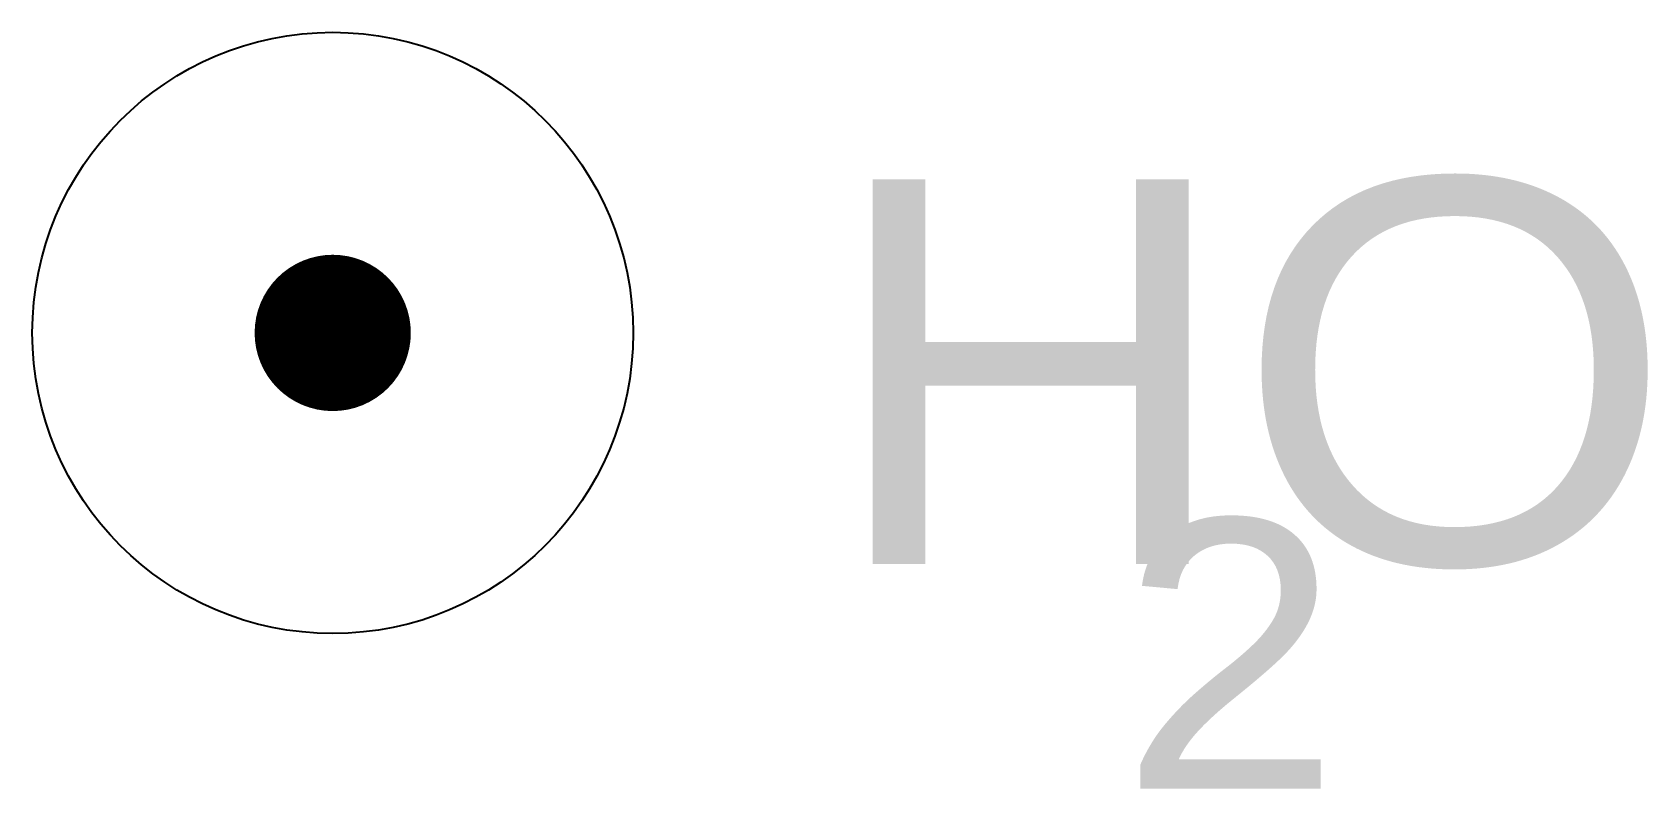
# Model space of a CAD drawing. Header units: millimetres. Extents: x -56.338 to -55.666, y 64.305 to 64.619.
import ezdxf

# ---------------------------------------------------------------- set-up
doc = ezdxf.new("R2010")
doc.units = ezdxf.units.MM
doc.header["$LTSCALE"] = 10
doc.layers.add('Inc_símbolos', color=2, linetype='Continuous')
doc.styles.add('S16', font='fonte', dxfattribs={"height": 0.16})

msp = doc.modelspace()

# ---------------------------------------------------------------- linework, layer by layer
at = {"layer": 'Inc_símbolos', "color": 1, "const_width": 0.0325}
msp.add_lwpolyline([(-56.22935, 64.49416, 1), (-56.19685, 64.49416, 1)], format="xyb", close=True, dxfattribs=at)
at = {"layer": 'Inc_símbolos', "color": 3, "linetype": 'Continuous'}
msp.add_circle((-56.2131, 64.49416), 0.125, dxfattribs=at)

# ---------------------------------------------------------------- texts
at = {"layer": 'Inc_símbolos', "style": 'S16', "width": 1.1}
for s, height, p in [('HO', 0.16, (-56.00772, 64.39808)), ('2', 0.112, (-55.8853, 64.30464))]:
    msp.add_text(s, height=height, dxfattribs=at).set_placement(p)

doc.saveas('drawing.dxf')
